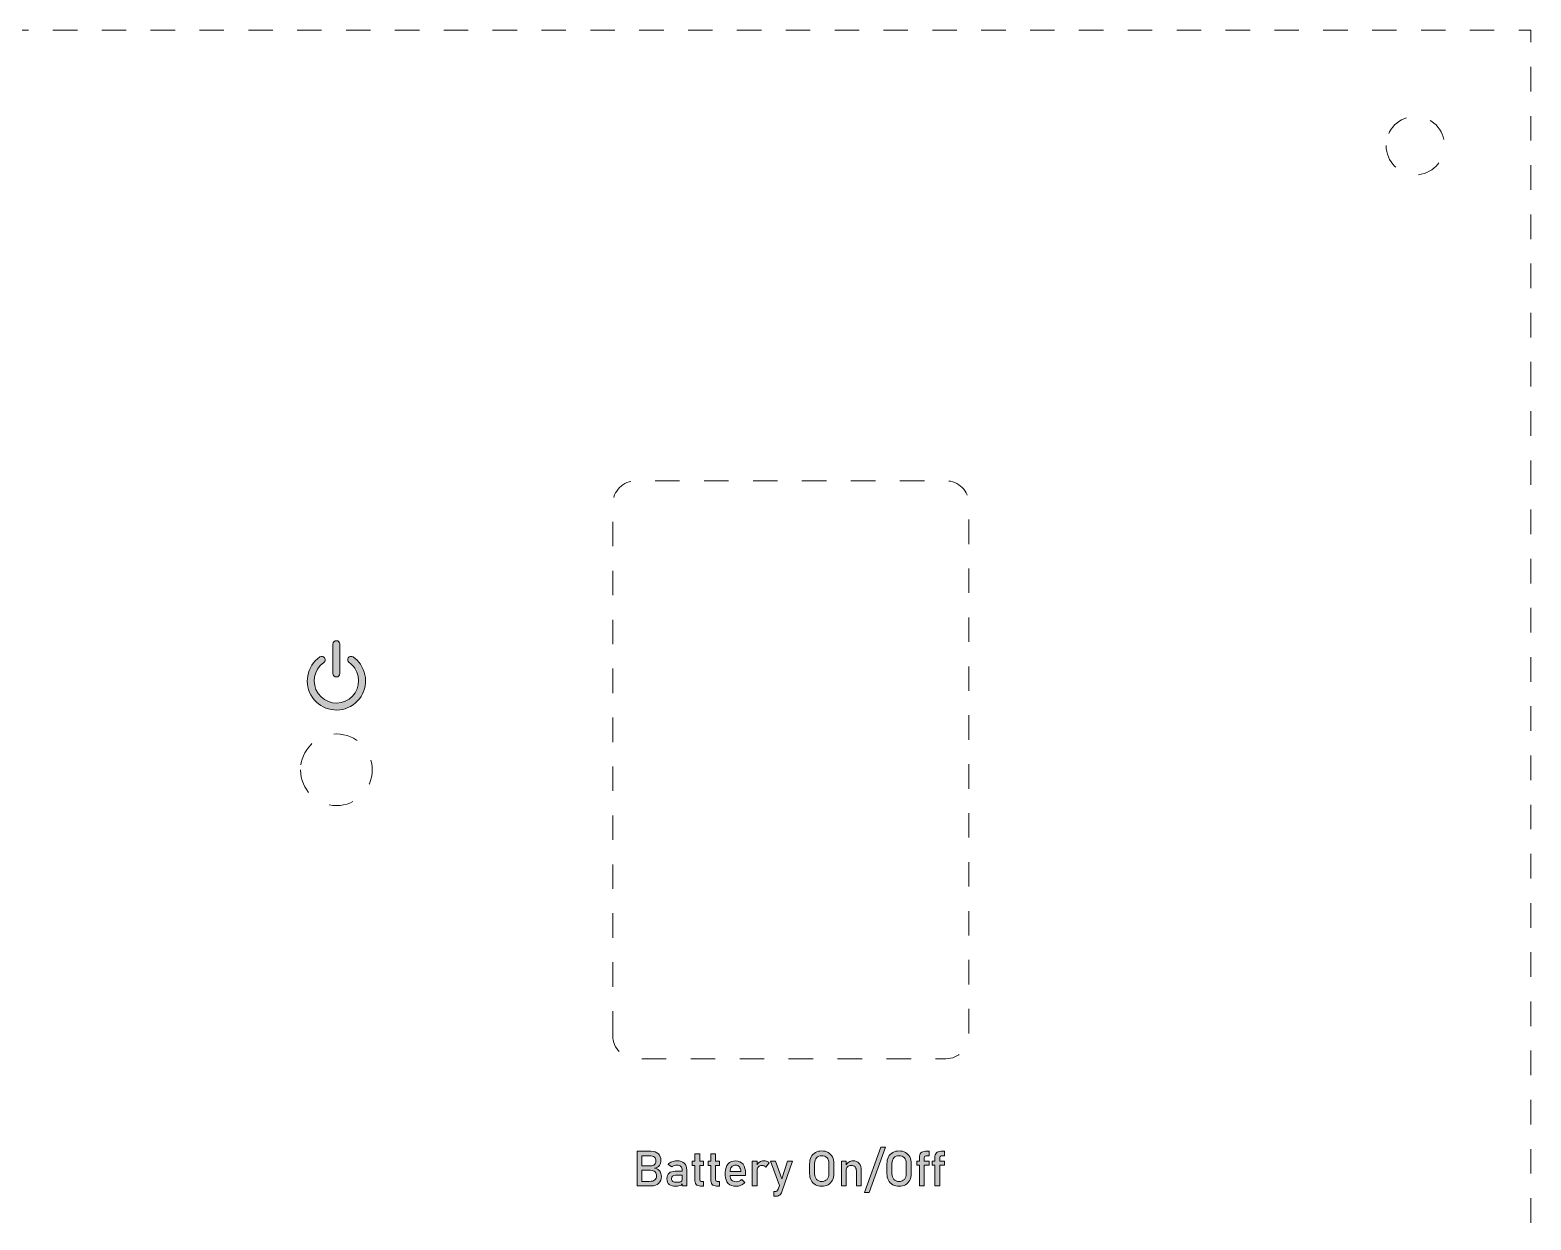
# Model space of a CAD drawing. Header units: inches. Extents: x 25 to 180, y 78 to 199.
# Drawn here: x 115.4 to 180.3, y 147.2 to 198.7 of the extents above; entities that cross this region are included whole.
import ezdxf

# ---------------------------------------------------------------- set-up
doc = ezdxf.new("R2010")
doc.units = ezdxf.units.IN
doc.header["$MEASUREMENT"] = 0
for name, pattern in [('AI-Linetype-10', [2.116667, 1.058333, -1.058333]), ('AI-Linetype-11', [2.116667, 1.058333, -1.058333]), ('AI-Linetype-20', [2.116667, 1.058333, -1.058333]), ('AI-Linetype-3', [2.127778, 1.063889, -1.063889]), ('AI-Linetype-4', [2.112648, 1.056324, -1.056324])]:
    doc.linetypes.add(name, pattern=pattern)

# ---------------------------------------------------------------- blocks, each defined once
blk = doc.blocks.new('block 4')
at = {"color": 240, "linetype": 'AI-Linetype-4', "lineweight": 18, "true_color": 0xed1c24}
blk.add_lwpolyline([(178.719, 198.696), (31.361, 198.696)], dxfattribs=at)
at = {"color": 240, "lineweight": 18, "true_color": 0xed1c24}
blk.add_lwpolyline([(180.304, 198.167), (180.304, 198.696), (179.775, 198.696)], dxfattribs=at)
at = {"color": 240, "linetype": 'AI-Linetype-3', "lineweight": 18, "true_color": 0xed1c24}
blk.add_lwpolyline([(180.304, 100.289), (180.304, 197.635)], dxfattribs=at)
blk = doc.blocks.new('block 3')
blk.add_blockref('block 4', (0, 0))
blk = doc.blocks.new('block 2')
blk.add_blockref('block 3', (0, 0))
blk = doc.blocks.new('block 13')
at = {"true_color": 0x231f20}
h = blk.add_hatch(color=250, dxfattribs=at)
h.dxf.hatch_style = 2
edge = h.paths.add_edge_path()
edge.add_spline(control_points=[(128.505, 172.13), (128.505, 172.13), (128.505, 170.86), (128.505, 170.86), (128.505, 170.777), (128.572, 170.71), (128.655, 170.71), (128.738, 170.71), (128.805, 170.777), (128.805, 170.86), (128.805, 170.86), (128.805, 172.13), (128.805, 172.13), (128.805, 172.213), (128.738, 172.28), (128.655, 172.28), (128.572, 172.28), (128.505, 172.213), (128.505, 172.13)], knot_values=[0, 0, 0, 0, 1, 1, 1, 2, 2, 2, 3, 3, 3, 4, 4, 4, 5, 5, 5, 6, 6, 6, 6], degree=3, periodic=1)
at = {"lineweight": 0}
blk.add_open_spline([(128.505, 172.13), (128.505, 172.13), (128.505, 170.86), (128.505, 170.86), (128.505, 170.777), (128.572, 170.71), (128.655, 170.71), (128.738, 170.71), (128.805, 170.777), (128.805, 170.86), (128.805, 170.86), (128.805, 172.13), (128.805, 172.13), (128.805, 172.213), (128.738, 172.28), (128.655, 172.28), (128.572, 172.28), (128.505, 172.213), (128.505, 172.13)], degree=3, knots=[0, 0, 0, 0, 1, 1, 1, 2, 2, 2, 3, 3, 3, 4, 4, 4, 5, 5, 5, 6, 6, 6, 6], dxfattribs=at)
blk = doc.blocks.new('block 14')
at = {"true_color": 0x231f20}
h = blk.add_hatch(color=250, dxfattribs=at)
h.dxf.hatch_style = 2
edge = h.paths.add_edge_path()
edge.add_spline(control_points=[(128.106, 171.332), (127.67, 171.028), (127.563, 170.429), (127.866, 169.994), (128.17, 169.558), (128.769, 169.451), (129.204, 169.754), (129.64, 170.057), (129.747, 170.656), (129.444, 171.092), (129.379, 171.186), (129.298, 171.267), (129.204, 171.332), (129.136, 171.379), (129.12, 171.473), (129.167, 171.541), (129.214, 171.609), (129.308, 171.625), (129.376, 171.578), (129.498, 171.493), (129.605, 171.386), (129.69, 171.264), (130.088, 170.692), (129.947, 169.906), (129.376, 169.508), (128.804, 169.11), (128.018, 169.25), (127.62, 169.822), (127.222, 170.394), (127.363, 171.18), (127.934, 171.578), (128.002, 171.625), (128.096, 171.609), (128.143, 171.541), (128.191, 171.473), (128.174, 171.379), (128.106, 171.332)], knot_values=[0, 0, 0, 0, 1, 1, 1, 2, 2, 2, 3, 3, 3, 4, 4, 4, 5, 5, 5, 6, 6, 6, 7, 7, 7, 8, 8, 8, 9, 9, 9, 10, 10, 10, 11, 11, 11, 12, 12, 12, 12], degree=3, periodic=1)
at = {"lineweight": 0}
blk.add_open_spline([(128.106, 171.332), (127.67, 171.028), (127.563, 170.429), (127.866, 169.994), (128.17, 169.558), (128.769, 169.451), (129.204, 169.754), (129.64, 170.057), (129.747, 170.656), (129.444, 171.092), (129.379, 171.186), (129.298, 171.267), (129.204, 171.332), (129.136, 171.379), (129.12, 171.473), (129.167, 171.541), (129.214, 171.609), (129.308, 171.625), (129.376, 171.578), (129.498, 171.493), (129.605, 171.386), (129.69, 171.264), (130.088, 170.692), (129.947, 169.906), (129.376, 169.508), (128.804, 169.11), (128.018, 169.25), (127.62, 169.822), (127.222, 170.394), (127.363, 171.18), (127.934, 171.578), (128.002, 171.625), (128.096, 171.609), (128.143, 171.541), (128.191, 171.473), (128.174, 171.379), (128.106, 171.332)], degree=3, knots=[0, 0, 0, 0, 1, 1, 1, 2, 2, 2, 3, 3, 3, 4, 4, 4, 5, 5, 5, 6, 6, 6, 7, 7, 7, 8, 8, 8, 9, 9, 9, 10, 10, 10, 11, 11, 11, 12, 12, 12, 12], dxfattribs=at)
blk = doc.blocks.new('block 19')
at = {"true_color": 0x231f20}
h = blk.add_hatch(color=250, dxfattribs=at)
h.dxf.hatch_style = 2
edge = h.paths.add_edge_path()
edge.add_spline(control_points=[(144.361, 150.078), (144.361, 150.078), (144.151, 150.078), (144.151, 150.078), (144.151, 150.078), (144.151, 149.767), (144.151, 149.767), (144.151, 149.767), (144.04, 149.767), (144.04, 149.767), (144.04, 149.767), (144.04, 149.577), (144.04, 149.577), (144.04, 149.577), (144.151, 149.577), (144.151, 149.577), (144.151, 149.577), (144.151, 148.974), (144.151, 148.974), (144.151, 148.883), (144.171, 148.813), (144.21, 148.764), (144.25, 148.715), (144.313, 148.691), (144.401, 148.691), (144.401, 148.691), (144.523, 148.691), (144.523, 148.691), (144.523, 148.691), (144.523, 148.891), (144.523, 148.891), (144.523, 148.891), (144.422, 148.891), (144.422, 148.891), (144.402, 148.891), (144.387, 148.898), (144.377, 148.912), (144.366, 148.927), (144.361, 148.947), (144.361, 148.972), (144.361, 148.972), (144.361, 149.577), (144.361, 149.577), (144.361, 149.577), (144.523, 149.577), (144.523, 149.577), (144.523, 149.577), (144.523, 149.767), (144.523, 149.767), (144.523, 149.767), (144.361, 149.767), (144.361, 149.767), (144.361, 149.767), (144.361, 150.078), (144.361, 150.078)], knot_values=[0, 0, 0, 0, 1, 1, 1, 2, 2, 2, 3, 3, 3, 4, 4, 4, 5, 5, 5, 6, 6, 6, 7, 7, 7, 8, 8, 8, 9, 9, 9, 10, 10, 10, 11, 11, 11, 12, 12, 12, 13, 13, 13, 14, 14, 14, 15, 15, 15, 16, 16, 16, 17, 17, 17, 18, 18, 18, 18], degree=3, periodic=1)
h = blk.add_hatch(color=250, dxfattribs=at)
h.dxf.hatch_style = 2
edge = h.paths.add_edge_path()
edge.add_spline(control_points=[(145.212, 149.577), (145.212, 149.577), (145.212, 149.767), (145.212, 149.767), (145.212, 149.767), (145.05, 149.767), (145.05, 149.767), (145.05, 149.767), (145.05, 150.078), (145.05, 150.078), (145.05, 150.078), (144.84, 150.078), (144.84, 150.078), (144.84, 150.078), (144.84, 149.767), (144.84, 149.767), (144.84, 149.767), (144.73, 149.767), (144.73, 149.767), (144.73, 149.767), (144.73, 149.577), (144.73, 149.577), (144.73, 149.577), (144.84, 149.577), (144.84, 149.577), (144.84, 149.577), (144.84, 148.974), (144.84, 148.974), (144.84, 148.883), (144.86, 148.813), (144.899, 148.764), (144.939, 148.715), (145.003, 148.691), (145.091, 148.691), (145.091, 148.691), (145.212, 148.691), (145.212, 148.691), (145.212, 148.691), (145.212, 148.891), (145.212, 148.891), (145.212, 148.891), (145.111, 148.891), (145.111, 148.891), (145.091, 148.891), (145.076, 148.898), (145.066, 148.912), (145.056, 148.927), (145.05, 148.947), (145.05, 148.972), (145.05, 148.972), (145.05, 149.577), (145.05, 149.577), (145.05, 149.577), (145.212, 149.577), (145.212, 149.577)], knot_values=[0, 0, 0, 0, 1, 1, 1, 2, 2, 2, 3, 3, 3, 4, 4, 4, 5, 5, 5, 6, 6, 6, 7, 7, 7, 8, 8, 8, 9, 9, 9, 10, 10, 10, 11, 11, 11, 12, 12, 12, 13, 13, 13, 14, 14, 14, 15, 15, 15, 16, 16, 16, 17, 17, 17, 18, 18, 18, 18], degree=3, periodic=1)
at = {"lineweight": 0}
for points in [[(144.361, 150.078), (144.361, 150.078), (144.151, 150.078), (144.151, 150.078), (144.151, 150.078), (144.151, 149.767), (144.151, 149.767), (144.151, 149.767), (144.04, 149.767), (144.04, 149.767), (144.04, 149.767), (144.04, 149.577), (144.04, 149.577), (144.04, 149.577), (144.151, 149.577), (144.151, 149.577), (144.151, 149.577), (144.151, 148.974), (144.151, 148.974), (144.151, 148.883), (144.171, 148.813), (144.21, 148.764), (144.25, 148.715), (144.313, 148.691), (144.401, 148.691), (144.401, 148.691), (144.523, 148.691), (144.523, 148.691), (144.523, 148.691), (144.523, 148.891), (144.523, 148.891), (144.523, 148.891), (144.422, 148.891), (144.422, 148.891), (144.402, 148.891), (144.387, 148.898), (144.377, 148.912), (144.366, 148.927), (144.361, 148.947), (144.361, 148.972), (144.361, 148.972), (144.361, 149.577), (144.361, 149.577), (144.361, 149.577), (144.523, 149.577), (144.523, 149.577), (144.523, 149.577), (144.523, 149.767), (144.523, 149.767), (144.523, 149.767), (144.361, 149.767), (144.361, 149.767), (144.361, 149.767), (144.361, 150.078), (144.361, 150.078)], [(145.212, 149.577), (145.212, 149.577), (145.212, 149.767), (145.212, 149.767), (145.212, 149.767), (145.05, 149.767), (145.05, 149.767), (145.05, 149.767), (145.05, 150.078), (145.05, 150.078), (145.05, 150.078), (144.84, 150.078), (144.84, 150.078), (144.84, 150.078), (144.84, 149.767), (144.84, 149.767), (144.84, 149.767), (144.73, 149.767), (144.73, 149.767), (144.73, 149.767), (144.73, 149.577), (144.73, 149.577), (144.73, 149.577), (144.84, 149.577), (144.84, 149.577), (144.84, 149.577), (144.84, 148.974), (144.84, 148.974), (144.84, 148.883), (144.86, 148.813), (144.899, 148.764), (144.939, 148.715), (145.003, 148.691), (145.091, 148.691), (145.091, 148.691), (145.212, 148.691), (145.212, 148.691), (145.212, 148.691), (145.212, 148.891), (145.212, 148.891), (145.212, 148.891), (145.111, 148.891), (145.111, 148.891), (145.091, 148.891), (145.076, 148.898), (145.066, 148.912), (145.056, 148.927), (145.05, 148.947), (145.05, 148.972), (145.05, 148.972), (145.05, 149.577), (145.05, 149.577), (145.05, 149.577), (145.212, 149.577), (145.212, 149.577)]]:
    blk.add_open_spline(points, degree=3, knots=[0, 0, 0, 0, 1, 1, 1, 2, 2, 2, 3, 3, 3, 4, 4, 4, 5, 5, 5, 6, 6, 6, 7, 7, 7, 8, 8, 8, 9, 9, 9, 10, 10, 10, 11, 11, 11, 12, 12, 12, 13, 13, 13, 14, 14, 14, 15, 15, 15, 16, 16, 16, 17, 17, 17, 18, 18, 18, 18], dxfattribs=at)
blk = doc.blocks.new('block 20')
at = {"true_color": 0x231f20}
h = blk.add_hatch(color=250, dxfattribs=at)
h.dxf.hatch_style = 2
edge = h.paths.add_edge_path()
edge.add_spline(control_points=[(145.921, 149.782), (145.778, 149.782), (145.667, 149.738), (145.588, 149.651), (145.51, 149.564), (145.47, 149.44), (145.47, 149.281), (145.47, 149.281), (145.47, 149.16), (145.47, 149.16), (145.47, 149.007), (145.511, 148.888), (145.593, 148.805), (145.675, 148.722), (145.79, 148.68), (145.94, 148.68), (146.006, 148.68), (146.073, 148.694), (146.139, 148.722), (146.205, 148.75), (146.264, 148.789), (146.317, 148.84), (146.317, 148.84), (146.179, 148.979), (146.179, 148.979), (146.146, 148.948), (146.109, 148.923), (146.067, 148.906), (146.025, 148.889), (145.982, 148.88), (145.94, 148.88), (145.854, 148.88), (145.788, 148.904), (145.741, 148.952), (145.696, 148.997), (145.674, 149.063), (145.672, 149.147), (145.672, 149.147), (146.345, 149.147), (146.345, 149.147), (146.345, 149.147), (146.345, 149.217), (146.345, 149.217), (146.345, 149.396), (146.308, 149.535), (146.234, 149.634), (146.16, 149.733), (146.056, 149.782), (145.921, 149.782)], knot_values=[0, 0, 0, 0, 1, 1, 1, 2, 2, 2, 3, 3, 3, 4, 4, 4, 5, 5, 5, 6, 6, 6, 7, 7, 7, 8, 8, 8, 9, 9, 9, 10, 10, 10, 11, 11, 11, 12, 12, 12, 13, 13, 13, 14, 14, 14, 15, 15, 15, 16, 16, 16, 16], degree=3, periodic=1)
edge = h.paths.add_edge_path()
edge.add_spline(control_points=[(145.673, 149.316), (145.677, 149.399), (145.697, 149.467), (145.736, 149.514), (145.78, 149.566), (145.842, 149.592), (145.921, 149.592), (145.986, 149.592), (146.039, 149.568), (146.077, 149.519), (146.116, 149.47), (146.139, 149.403), (146.145, 149.316), (146.145, 149.316), (145.673, 149.316), (145.673, 149.316)], knot_values=[0, 0, 0, 0, 1, 1, 1, 2, 2, 2, 3, 3, 3, 4, 4, 4, 5, 5, 5, 5], degree=3, periodic=1)
h = blk.add_hatch(color=250, dxfattribs=at)
h.dxf.hatch_style = 2
edge = h.paths.add_edge_path()
edge.add_spline(control_points=[(147.124, 149.782), (147.061, 149.782), (147.003, 149.764), (146.95, 149.729), (146.908, 149.7), (146.874, 149.659), (146.844, 149.613), (146.844, 149.613), (146.844, 149.767), (146.844, 149.767), (146.844, 149.767), (146.634, 149.767), (146.634, 149.767), (146.634, 149.767), (146.634, 148.696), (146.634, 148.696), (146.634, 148.696), (146.844, 148.696), (146.844, 148.696), (146.844, 148.696), (146.844, 149.374), (146.844, 149.374), (146.844, 149.439), (146.863, 149.49), (146.9, 149.527), (146.936, 149.564), (146.988, 149.582), (147.055, 149.582), (147.092, 149.582), (147.125, 149.576), (147.153, 149.564), (147.181, 149.553), (147.204, 149.536), (147.223, 149.513), (147.223, 149.513), (147.36, 149.699), (147.36, 149.699), (147.331, 149.726), (147.296, 149.747), (147.257, 149.761), (147.217, 149.775), (147.173, 149.782), (147.124, 149.782)], knot_values=[0, 0, 0, 0, 1, 1, 1, 2, 2, 2, 3, 3, 3, 4, 4, 4, 5, 5, 5, 6, 6, 6, 7, 7, 7, 8, 8, 8, 9, 9, 9, 10, 10, 10, 11, 11, 11, 12, 12, 12, 13, 13, 13, 14, 14, 14, 14], degree=3, periodic=1)
h = blk.add_hatch(color=250, dxfattribs=at)
h.dxf.hatch_style = 2
edge = h.paths.add_edge_path()
edge.add_spline(control_points=[(148.156, 149.767), (148.156, 149.767), (147.906, 149.005), (147.906, 149.005), (147.906, 149.005), (147.637, 149.767), (147.637, 149.767), (147.637, 149.767), (147.422, 149.767), (147.422, 149.767), (147.422, 149.767), (147.811, 148.713), (147.811, 148.713), (147.811, 148.713), (147.759, 148.557), (147.759, 148.557), (147.742, 148.518), (147.722, 148.491), (147.699, 148.475), (147.676, 148.459), (147.645, 148.451), (147.606, 148.451), (147.606, 148.451), (147.563, 148.451), (147.563, 148.451), (147.563, 148.451), (147.563, 148.249), (147.563, 148.249), (147.563, 148.249), (147.606, 148.249), (147.606, 148.249), (147.69, 148.249), (147.756, 148.263), (147.804, 148.292), (147.852, 148.32), (147.889, 148.372), (147.914, 148.445), (147.914, 148.445), (148.37, 149.767), (148.37, 149.767), (148.37, 149.767), (148.156, 149.767), (148.156, 149.767)], knot_values=[0, 0, 0, 0, 1, 1, 1, 2, 2, 2, 3, 3, 3, 4, 4, 4, 5, 5, 5, 6, 6, 6, 7, 7, 7, 8, 8, 8, 9, 9, 9, 10, 10, 10, 11, 11, 11, 12, 12, 12, 13, 13, 13, 14, 14, 14, 14], degree=3, periodic=1)
at = {"lineweight": 0}
for points, knots in [([(145.921, 149.782), (145.778, 149.782), (145.667, 149.738), (145.588, 149.651), (145.51, 149.564), (145.47, 149.44), (145.47, 149.281), (145.47, 149.281), (145.47, 149.16), (145.47, 149.16), (145.47, 149.007), (145.511, 148.888), (145.593, 148.805), (145.675, 148.722), (145.79, 148.68), (145.94, 148.68), (146.006, 148.68), (146.073, 148.694), (146.139, 148.722), (146.205, 148.75), (146.264, 148.789), (146.317, 148.84), (146.317, 148.84), (146.179, 148.979), (146.179, 148.979), (146.146, 148.948), (146.109, 148.923), (146.067, 148.906), (146.025, 148.889), (145.982, 148.88), (145.94, 148.88), (145.854, 148.88), (145.788, 148.904), (145.741, 148.952), (145.696, 148.997), (145.674, 149.063), (145.672, 149.147), (145.672, 149.147), (146.345, 149.147), (146.345, 149.147), (146.345, 149.147), (146.345, 149.217), (146.345, 149.217), (146.345, 149.396), (146.308, 149.535), (146.234, 149.634), (146.16, 149.733), (146.056, 149.782), (145.921, 149.782)], [0, 0, 0, 0, 1, 1, 1, 2, 2, 2, 3, 3, 3, 4, 4, 4, 5, 5, 5, 6, 6, 6, 7, 7, 7, 8, 8, 8, 9, 9, 9, 10, 10, 10, 11, 11, 11, 12, 12, 12, 13, 13, 13, 14, 14, 14, 15, 15, 15, 16, 16, 16, 16]), ([(145.673, 149.316), (145.677, 149.399), (145.697, 149.467), (145.736, 149.514), (145.78, 149.566), (145.842, 149.592), (145.921, 149.592), (145.986, 149.592), (146.039, 149.568), (146.077, 149.519), (146.116, 149.47), (146.139, 149.403), (146.145, 149.316), (146.145, 149.316), (145.673, 149.316), (145.673, 149.316)], [0, 0, 0, 0, 1, 1, 1, 2, 2, 2, 3, 3, 3, 4, 4, 4, 5, 5, 5, 5]), ([(147.124, 149.782), (147.061, 149.782), (147.003, 149.764), (146.95, 149.729), (146.908, 149.7), (146.874, 149.659), (146.844, 149.613), (146.844, 149.613), (146.844, 149.767), (146.844, 149.767), (146.844, 149.767), (146.634, 149.767), (146.634, 149.767), (146.634, 149.767), (146.634, 148.696), (146.634, 148.696), (146.634, 148.696), (146.844, 148.696), (146.844, 148.696), (146.844, 148.696), (146.844, 149.374), (146.844, 149.374), (146.844, 149.439), (146.863, 149.49), (146.9, 149.527), (146.936, 149.564), (146.988, 149.582), (147.055, 149.582), (147.092, 149.582), (147.125, 149.576), (147.153, 149.564), (147.181, 149.553), (147.204, 149.536), (147.223, 149.513), (147.223, 149.513), (147.36, 149.699), (147.36, 149.699), (147.331, 149.726), (147.296, 149.747), (147.257, 149.761), (147.217, 149.775), (147.173, 149.782), (147.124, 149.782)], [0, 0, 0, 0, 1, 1, 1, 2, 2, 2, 3, 3, 3, 4, 4, 4, 5, 5, 5, 6, 6, 6, 7, 7, 7, 8, 8, 8, 9, 9, 9, 10, 10, 10, 11, 11, 11, 12, 12, 12, 13, 13, 13, 14, 14, 14, 14]), ([(148.156, 149.767), (148.156, 149.767), (147.906, 149.005), (147.906, 149.005), (147.906, 149.005), (147.637, 149.767), (147.637, 149.767), (147.637, 149.767), (147.422, 149.767), (147.422, 149.767), (147.422, 149.767), (147.811, 148.713), (147.811, 148.713), (147.811, 148.713), (147.759, 148.557), (147.759, 148.557), (147.742, 148.518), (147.722, 148.491), (147.699, 148.475), (147.676, 148.459), (147.645, 148.451), (147.606, 148.451), (147.606, 148.451), (147.563, 148.451), (147.563, 148.451), (147.563, 148.451), (147.563, 148.249), (147.563, 148.249), (147.563, 148.249), (147.606, 148.249), (147.606, 148.249), (147.69, 148.249), (147.756, 148.263), (147.804, 148.292), (147.852, 148.32), (147.889, 148.372), (147.914, 148.445), (147.914, 148.445), (148.37, 149.767), (148.37, 149.767), (148.37, 149.767), (148.156, 149.767), (148.156, 149.767)], [0, 0, 0, 0, 1, 1, 1, 2, 2, 2, 3, 3, 3, 4, 4, 4, 5, 5, 5, 6, 6, 6, 7, 7, 7, 8, 8, 8, 9, 9, 9, 10, 10, 10, 11, 11, 11, 12, 12, 12, 13, 13, 13, 14, 14, 14, 14])]:
    blk.add_open_spline(points, degree=3, knots=knots, dxfattribs=at)
blk = doc.blocks.new('block 21')
at = {"true_color": 0x231f20}
h = blk.add_hatch(color=250, dxfattribs=at)
h.dxf.hatch_style = 2
edge = h.paths.add_edge_path()
edge.add_spline(control_points=[(153.927, 150.125), (153.883, 150.077), (153.862, 150.006), (153.862, 149.912), (153.862, 149.912), (153.862, 149.767), (153.862, 149.767), (153.862, 149.767), (153.748, 149.767), (153.748, 149.767), (153.748, 149.767), (153.748, 149.587), (153.748, 149.587), (153.748, 149.587), (153.862, 149.587), (153.862, 149.587), (153.862, 149.587), (153.862, 148.696), (153.862, 148.696), (153.862, 148.696), (154.072, 148.696), (154.072, 148.696), (154.072, 148.696), (154.072, 149.587), (154.072, 149.587), (154.072, 149.587), (154.284, 149.587), (154.284, 149.587), (154.284, 149.587), (154.284, 149.767), (154.284, 149.767), (154.284, 149.767), (154.072, 149.767), (154.072, 149.767), (154.072, 149.767), (154.072, 149.914), (154.072, 149.914), (154.072, 149.936), (154.077, 149.955), (154.086, 149.971), (154.096, 149.988), (154.112, 149.996), (154.133, 149.996), (154.133, 149.996), (154.284, 149.996), (154.284, 149.996), (154.284, 149.996), (154.284, 150.196), (154.284, 150.196), (154.284, 150.196), (154.129, 150.196), (154.129, 150.196), (154.037, 150.196), (153.97, 150.172), (153.927, 150.125)], knot_values=[0, 0, 0, 0, 1, 1, 1, 2, 2, 2, 3, 3, 3, 4, 4, 4, 5, 5, 5, 6, 6, 6, 7, 7, 7, 8, 8, 8, 9, 9, 9, 10, 10, 10, 11, 11, 11, 12, 12, 12, 13, 13, 13, 14, 14, 14, 15, 15, 15, 16, 16, 16, 17, 17, 17, 18, 18, 18, 18], degree=3, periodic=1)
h = blk.add_hatch(color=250, dxfattribs=at)
h.dxf.hatch_style = 2
edge = h.paths.add_edge_path()
edge.add_spline(control_points=[(154.756, 149.971), (154.766, 149.988), (154.781, 149.996), (154.802, 149.996), (154.802, 149.996), (154.953, 149.996), (154.953, 149.996), (154.953, 149.996), (154.953, 150.196), (154.953, 150.196), (154.953, 150.196), (154.798, 150.196), (154.798, 150.196), (154.707, 150.196), (154.639, 150.172), (154.596, 150.125), (154.553, 150.077), (154.531, 150.006), (154.531, 149.912), (154.531, 149.912), (154.531, 149.767), (154.531, 149.767), (154.531, 149.767), (154.418, 149.767), (154.418, 149.767), (154.418, 149.767), (154.418, 149.587), (154.418, 149.587), (154.418, 149.587), (154.531, 149.587), (154.531, 149.587), (154.531, 149.587), (154.531, 148.696), (154.531, 148.696), (154.531, 148.696), (154.742, 148.696), (154.742, 148.696), (154.742, 148.696), (154.742, 149.587), (154.742, 149.587), (154.742, 149.587), (154.953, 149.587), (154.953, 149.587), (154.953, 149.587), (154.953, 149.767), (154.953, 149.767), (154.953, 149.767), (154.742, 149.767), (154.742, 149.767), (154.742, 149.767), (154.742, 149.914), (154.742, 149.914), (154.742, 149.936), (154.746, 149.955), (154.756, 149.971)], knot_values=[0, 0, 0, 0, 1, 1, 1, 2, 2, 2, 3, 3, 3, 4, 4, 4, 5, 5, 5, 6, 6, 6, 7, 7, 7, 8, 8, 8, 9, 9, 9, 10, 10, 10, 11, 11, 11, 12, 12, 12, 13, 13, 13, 14, 14, 14, 15, 15, 15, 16, 16, 16, 17, 17, 17, 18, 18, 18, 18], degree=3, periodic=1)
at = {"lineweight": 0}
for points in [[(153.927, 150.125), (153.883, 150.077), (153.862, 150.006), (153.862, 149.912), (153.862, 149.912), (153.862, 149.767), (153.862, 149.767), (153.862, 149.767), (153.748, 149.767), (153.748, 149.767), (153.748, 149.767), (153.748, 149.587), (153.748, 149.587), (153.748, 149.587), (153.862, 149.587), (153.862, 149.587), (153.862, 149.587), (153.862, 148.696), (153.862, 148.696), (153.862, 148.696), (154.072, 148.696), (154.072, 148.696), (154.072, 148.696), (154.072, 149.587), (154.072, 149.587), (154.072, 149.587), (154.284, 149.587), (154.284, 149.587), (154.284, 149.587), (154.284, 149.767), (154.284, 149.767), (154.284, 149.767), (154.072, 149.767), (154.072, 149.767), (154.072, 149.767), (154.072, 149.914), (154.072, 149.914), (154.072, 149.936), (154.077, 149.955), (154.086, 149.971), (154.096, 149.988), (154.112, 149.996), (154.133, 149.996), (154.133, 149.996), (154.284, 149.996), (154.284, 149.996), (154.284, 149.996), (154.284, 150.196), (154.284, 150.196), (154.284, 150.196), (154.129, 150.196), (154.129, 150.196), (154.037, 150.196), (153.97, 150.172), (153.927, 150.125)], [(154.756, 149.971), (154.766, 149.988), (154.781, 149.996), (154.802, 149.996), (154.802, 149.996), (154.953, 149.996), (154.953, 149.996), (154.953, 149.996), (154.953, 150.196), (154.953, 150.196), (154.953, 150.196), (154.798, 150.196), (154.798, 150.196), (154.707, 150.196), (154.639, 150.172), (154.596, 150.125), (154.553, 150.077), (154.531, 150.006), (154.531, 149.912), (154.531, 149.912), (154.531, 149.767), (154.531, 149.767), (154.531, 149.767), (154.418, 149.767), (154.418, 149.767), (154.418, 149.767), (154.418, 149.587), (154.418, 149.587), (154.418, 149.587), (154.531, 149.587), (154.531, 149.587), (154.531, 149.587), (154.531, 148.696), (154.531, 148.696), (154.531, 148.696), (154.742, 148.696), (154.742, 148.696), (154.742, 148.696), (154.742, 149.587), (154.742, 149.587), (154.742, 149.587), (154.953, 149.587), (154.953, 149.587), (154.953, 149.587), (154.953, 149.767), (154.953, 149.767), (154.953, 149.767), (154.742, 149.767), (154.742, 149.767), (154.742, 149.767), (154.742, 149.914), (154.742, 149.914), (154.742, 149.936), (154.746, 149.955), (154.756, 149.971)]]:
    blk.add_open_spline(points, degree=3, knots=[0, 0, 0, 0, 1, 1, 1, 2, 2, 2, 3, 3, 3, 4, 4, 4, 5, 5, 5, 6, 6, 6, 7, 7, 7, 8, 8, 8, 9, 9, 9, 10, 10, 10, 11, 11, 11, 12, 12, 12, 13, 13, 13, 14, 14, 14, 15, 15, 15, 16, 16, 16, 17, 17, 17, 18, 18, 18, 18], dxfattribs=at)
blk = doc.blocks.new('block 27')
at = {"color": 240, "linetype": 'AI-Linetype-10', "lineweight": 18, "true_color": 0xed1c24}
blk.add_open_spline([(127.104, 166.696), (127.104, 167.552), (127.798, 168.246), (128.654, 168.246), (129.51, 168.246), (130.204, 167.552), (130.204, 166.696), (130.204, 165.84), (129.51, 165.146), (128.654, 165.146), (127.798, 165.146), (127.104, 165.84), (127.104, 166.696), (127.104, 166.696), (127.104, 166.696), (127.104, 166.696)], degree=3, knots=[0, 0, 0, 0, 1, 1, 1, 2, 2, 2, 3, 3, 3, 4, 4, 4, 5, 5, 5, 5], dxfattribs=at)
blk = doc.blocks.new('block 28')
at = {"color": 240, "linetype": 'AI-Linetype-11', "lineweight": 18, "true_color": 0xed1c24}
blk.add_open_spline([(140.604, 155.196), (140.604, 154.644), (141.052, 154.196), (141.604, 154.196), (141.604, 154.196), (155.004, 154.196), (155.004, 154.196), (155.556, 154.196), (156.004, 154.644), (156.004, 155.196), (156.004, 155.196), (156.004, 178.196), (156.004, 178.196), (156.004, 178.748), (155.556, 179.196), (155.004, 179.196), (155.004, 179.196), (141.604, 179.196), (141.604, 179.196), (141.052, 179.196), (140.604, 178.748), (140.604, 178.196), (140.604, 178.196), (140.604, 155.196), (140.604, 155.196)], degree=3, knots=[0, 0, 0, 0, 1, 1, 1, 2, 2, 2, 3, 3, 3, 4, 4, 4, 5, 5, 5, 6, 6, 6, 7, 7, 7, 8, 8, 8, 8], dxfattribs=at)
blk = doc.blocks.new('block 37')
at = {"color": 240, "linetype": 'AI-Linetype-20', "lineweight": 18, "true_color": 0xed1c24}
blk.add_open_spline([(174.04, 193.696), (174.04, 194.394), (174.606, 194.96), (175.304, 194.96), (176.003, 194.96), (176.569, 194.394), (176.569, 193.696), (176.569, 192.997), (176.003, 192.431), (175.304, 192.431), (174.606, 192.431), (174.04, 192.997), (174.04, 193.696), (174.04, 193.696), (174.04, 193.696), (174.04, 193.696)], degree=3, knots=[0, 0, 0, 0, 1, 1, 1, 2, 2, 2, 3, 3, 3, 4, 4, 4, 5, 5, 5, 5], dxfattribs=at)

msp = doc.modelspace()

# ---------------------------------------------------------------- hatches: boundary and pattern name
at = {"true_color": 0x231f20}
h = msp.add_hatch(color=250, dxfattribs=at)
h.dxf.hatch_style = 2
edge = h.paths.add_edge_path()
edge.add_spline(control_points=[(142.628, 149.342), (142.576, 149.41), (142.504, 149.451), (142.411, 149.464), (142.506, 149.482), (142.575, 149.521), (142.619, 149.584), (142.663, 149.646), (142.685, 149.714), (142.685, 149.789), (142.685, 149.913), (142.649, 150.012), (142.577, 150.085), (142.504, 150.159), (142.394, 150.196), (142.246, 150.196), (142.246, 150.196), (141.865, 150.196), (141.865, 150.196), (141.865, 150.196), (141.779, 150.196), (141.779, 150.196), (141.779, 150.196), (141.655, 150.196), (141.655, 150.196), (141.655, 150.196), (141.655, 148.696), (141.655, 148.696), (141.655, 148.696), (141.779, 148.696), (141.779, 148.696), (141.779, 148.696), (141.865, 148.696), (141.865, 148.696), (141.865, 148.696), (142.264, 148.696), (142.264, 148.696), (142.399, 148.696), (142.507, 148.733), (142.586, 148.808), (142.665, 148.883), (142.704, 148.982), (142.704, 149.104), (142.704, 149.104), (142.704, 149.107), (142.704, 149.107), (142.704, 149.195), (142.679, 149.274), (142.628, 149.342)], knot_values=[0, 0, 0, 0, 1, 1, 1, 2, 2, 2, 3, 3, 3, 4, 4, 4, 5, 5, 5, 6, 6, 6, 7, 7, 7, 8, 8, 8, 9, 9, 9, 10, 10, 10, 11, 11, 11, 12, 12, 12, 13, 13, 13, 14, 14, 14, 15, 15, 15, 16, 16, 16, 16], degree=3, periodic=1)
edge = h.paths.add_edge_path()
edge.add_spline(control_points=[(142.208, 150.001), (142.296, 150.001), (142.362, 149.982), (142.406, 149.945), (142.45, 149.908), (142.472, 149.852), (142.472, 149.777), (142.472, 149.706), (142.453, 149.652), (142.413, 149.616), (142.373, 149.579), (142.315, 149.56), (142.237, 149.56), (142.237, 149.56), (141.865, 149.56), (141.865, 149.56), (141.865, 149.56), (141.865, 150.001), (141.865, 150.001), (141.865, 150.001), (142.208, 150.001), (142.208, 150.001)], knot_values=[0, 0, 0, 0, 1, 1, 1, 2, 2, 2, 3, 3, 3, 4, 4, 4, 5, 5, 5, 6, 6, 6, 7, 7, 7, 7], degree=3, periodic=1)
edge = h.paths.add_edge_path()
edge.add_spline(control_points=[(142.492, 149.123), (142.492, 149.053), (142.469, 148.997), (142.422, 148.955), (142.376, 148.912), (142.297, 148.891), (142.186, 148.891), (142.186, 148.891), (141.865, 148.891), (141.865, 148.891), (141.865, 148.891), (141.865, 149.371), (141.865, 149.371), (141.865, 149.371), (142.237, 149.371), (142.237, 149.371), (142.328, 149.371), (142.393, 149.348), (142.433, 149.304), (142.472, 149.26), (142.492, 149.2), (142.492, 149.126), (142.492, 149.126), (142.492, 149.123), (142.492, 149.123)], knot_values=[0, 0, 0, 0, 1, 1, 1, 2, 2, 2, 3, 3, 3, 4, 4, 4, 5, 5, 5, 6, 6, 6, 7, 7, 7, 8, 8, 8, 8], degree=3, periodic=1)
h = msp.add_hatch(color=250, dxfattribs=at)
h.dxf.hatch_style = 2
edge = h.paths.add_edge_path()
edge.add_spline(control_points=[(150.102, 149.95), (150.058, 150.033), (149.997, 150.097), (149.918, 150.143), (149.839, 150.188), (149.746, 150.211), (149.64, 150.211), (149.534, 150.211), (149.442, 150.188), (149.363, 150.143), (149.284, 150.097), (149.222, 150.033), (149.178, 149.95), (149.135, 149.867), (149.113, 149.77), (149.113, 149.658), (149.113, 149.658), (149.113, 149.233), (149.113, 149.233), (149.113, 149.123), (149.135, 149.026), (149.178, 148.942), (149.222, 148.859), (149.284, 148.795), (149.363, 148.749), (149.442, 148.703), (149.534, 148.68), (149.64, 148.68), (149.746, 148.68), (149.839, 148.703), (149.918, 148.749), (149.997, 148.795), (150.058, 148.859), (150.102, 148.942), (150.145, 149.026), (150.167, 149.123), (150.167, 149.233), (150.167, 149.233), (150.167, 149.658), (150.167, 149.658), (150.167, 149.77), (150.145, 149.867), (150.102, 149.95)], knot_values=[0, 0, 0, 0, 1, 1, 1, 2, 2, 2, 3, 3, 3, 4, 4, 4, 5, 5, 5, 6, 6, 6, 7, 7, 7, 8, 8, 8, 9, 9, 9, 10, 10, 10, 11, 11, 11, 12, 12, 12, 13, 13, 13, 14, 14, 14, 14], degree=3, periodic=1)
edge = h.paths.add_edge_path()
edge.add_spline(control_points=[(149.952, 149.226), (149.952, 149.124), (149.923, 149.042), (149.867, 148.981), (149.81, 148.919), (149.734, 148.888), (149.64, 148.888), (149.547, 148.888), (149.471, 148.919), (149.414, 148.981), (149.357, 149.042), (149.329, 149.124), (149.329, 149.226), (149.329, 149.226), (149.329, 149.666), (149.329, 149.666), (149.329, 149.768), (149.357, 149.85), (149.414, 149.912), (149.471, 149.973), (149.547, 150.004), (149.64, 150.004), (149.734, 150.004), (149.81, 149.973), (149.867, 149.912), (149.923, 149.85), (149.952, 149.768), (149.952, 149.666), (149.952, 149.666), (149.952, 149.226), (149.952, 149.226)], knot_values=[0, 0, 0, 0, 1, 1, 1, 2, 2, 2, 3, 3, 3, 4, 4, 4, 5, 5, 5, 6, 6, 6, 7, 7, 7, 8, 8, 8, 9, 9, 9, 10, 10, 10, 10], degree=3, periodic=1)
h = msp.add_hatch(color=250, dxfattribs=at)
h.dxf.hatch_style = 2
h.paths.add_polyline_path([(151.492, 148.411), (152.188, 150.373), (152.389, 150.373), (151.693, 148.411)])
h = msp.add_hatch(color=250, dxfattribs=at)
h.dxf.hatch_style = 2
edge = h.paths.add_edge_path()
edge.add_spline(control_points=[(153.445, 149.95), (153.402, 150.033), (153.34, 150.097), (153.261, 150.143), (153.182, 150.188), (153.09, 150.211), (152.984, 150.211), (152.878, 150.211), (152.785, 150.188), (152.706, 150.143), (152.627, 150.097), (152.566, 150.033), (152.522, 149.95), (152.478, 149.867), (152.456, 149.77), (152.456, 149.658), (152.456, 149.658), (152.456, 149.233), (152.456, 149.233), (152.456, 149.123), (152.478, 149.026), (152.522, 148.942), (152.566, 148.859), (152.627, 148.795), (152.706, 148.749), (152.785, 148.703), (152.878, 148.68), (152.984, 148.68), (153.09, 148.68), (153.182, 148.703), (153.261, 148.749), (153.34, 148.795), (153.402, 148.859), (153.445, 148.942), (153.489, 149.026), (153.511, 149.123), (153.511, 149.233), (153.511, 149.233), (153.511, 149.658), (153.511, 149.658), (153.511, 149.77), (153.489, 149.867), (153.445, 149.95)], knot_values=[0, 0, 0, 0, 1, 1, 1, 2, 2, 2, 3, 3, 3, 4, 4, 4, 5, 5, 5, 6, 6, 6, 7, 7, 7, 8, 8, 8, 9, 9, 9, 10, 10, 10, 11, 11, 11, 12, 12, 12, 13, 13, 13, 14, 14, 14, 14], degree=3, periodic=1)
edge = h.paths.add_edge_path()
edge.add_spline(control_points=[(153.295, 149.226), (153.295, 149.124), (153.267, 149.042), (153.21, 148.981), (153.153, 148.919), (153.078, 148.888), (152.984, 148.888), (152.89, 148.888), (152.815, 148.919), (152.758, 148.981), (152.701, 149.042), (152.672, 149.124), (152.672, 149.226), (152.672, 149.226), (152.672, 149.666), (152.672, 149.666), (152.672, 149.768), (152.701, 149.85), (152.758, 149.912), (152.815, 149.973), (152.89, 150.004), (152.984, 150.004), (153.078, 150.004), (153.153, 149.973), (153.21, 149.912), (153.267, 149.85), (153.295, 149.768), (153.295, 149.666), (153.295, 149.666), (153.295, 149.226), (153.295, 149.226)], knot_values=[0, 0, 0, 0, 1, 1, 1, 2, 2, 2, 3, 3, 3, 4, 4, 4, 5, 5, 5, 6, 6, 6, 7, 7, 7, 8, 8, 8, 9, 9, 9, 10, 10, 10, 10], degree=3, periodic=1)
h = msp.add_hatch(color=250, dxfattribs=at)
h.dxf.hatch_style = 2
edge = h.paths.add_edge_path()
edge.add_spline(control_points=[(143.693, 149.678), (143.619, 149.747), (143.515, 149.782), (143.381, 149.782), (143.3, 149.782), (143.226, 149.769), (143.16, 149.741), (143.094, 149.714), (143.04, 149.676), (142.999, 149.627), (142.999, 149.627), (143.153, 149.522), (143.153, 149.522), (143.186, 149.546), (143.222, 149.565), (143.263, 149.577), (143.304, 149.59), (143.345, 149.596), (143.387, 149.596), (143.456, 149.596), (143.509, 149.577), (143.547, 149.538), (143.584, 149.499), (143.603, 149.445), (143.603, 149.375), (143.603, 149.375), (143.603, 149.329), (143.603, 149.329), (143.603, 149.329), (143.308, 149.329), (143.308, 149.329), (143.188, 149.329), (143.097, 149.303), (143.037, 149.25), (142.977, 149.198), (142.947, 149.118), (142.947, 149.012), (142.947, 148.899), (142.98, 148.816), (143.045, 148.762), (143.111, 148.708), (143.21, 148.68), (143.341, 148.68), (143.386, 148.68), (143.426, 148.685), (143.461, 148.694), (143.497, 148.704), (143.528, 148.717), (143.556, 148.736), (143.574, 148.749), (143.588, 148.767), (143.603, 148.785), (143.603, 148.785), (143.603, 148.696), (143.603, 148.696), (143.603, 148.696), (143.803, 148.696), (143.803, 148.696), (143.803, 148.696), (143.803, 149.384), (143.803, 149.384), (143.803, 149.51), (143.766, 149.608), (143.693, 149.678)], knot_values=[0, 0, 0, 0, 1, 1, 1, 2, 2, 2, 3, 3, 3, 4, 4, 4, 5, 5, 5, 6, 6, 6, 7, 7, 7, 8, 8, 8, 9, 9, 9, 10, 10, 10, 11, 11, 11, 12, 12, 12, 13, 13, 13, 14, 14, 14, 15, 15, 15, 16, 16, 16, 17, 17, 17, 18, 18, 18, 19, 19, 19, 20, 20, 20, 21, 21, 21, 21], degree=3, periodic=1)
edge = h.paths.add_edge_path()
edge.add_spline(control_points=[(143.543, 148.877), (143.503, 148.86), (143.443, 148.852), (143.364, 148.852), (143.291, 148.852), (143.236, 148.865), (143.2, 148.891), (143.163, 148.917), (143.145, 148.957), (143.145, 149.012), (143.145, 149.062), (143.159, 149.099), (143.186, 149.123), (143.214, 149.148), (143.255, 149.16), (143.309, 149.16), (143.309, 149.16), (143.603, 149.16), (143.603, 149.16), (143.603, 149.16), (143.603, 148.958), (143.603, 148.958), (143.603, 148.921), (143.583, 148.895), (143.543, 148.877)], knot_values=[0, 0, 0, 0, 1, 1, 1, 2, 2, 2, 3, 3, 3, 4, 4, 4, 5, 5, 5, 6, 6, 6, 7, 7, 7, 8, 8, 8, 8], degree=3, periodic=1)
h = msp.add_hatch(color=250, dxfattribs=at)
h.dxf.hatch_style = 2
edge = h.paths.add_edge_path()
edge.add_spline(control_points=[(151.252, 149.668), (151.188, 149.744), (151.099, 149.782), (150.982, 149.782), (150.918, 149.782), (150.859, 149.765), (150.805, 149.73), (150.762, 149.701), (150.727, 149.66), (150.698, 149.613), (150.698, 149.613), (150.698, 149.767), (150.698, 149.767), (150.698, 149.767), (150.487, 149.767), (150.487, 149.767), (150.487, 149.767), (150.487, 148.696), (150.487, 148.696), (150.487, 148.696), (150.698, 148.696), (150.698, 148.696), (150.698, 148.696), (150.698, 149.374), (150.698, 149.374), (150.698, 149.44), (150.716, 149.491), (150.754, 149.527), (150.791, 149.564), (150.844, 149.582), (150.913, 149.582), (150.985, 149.582), (151.04, 149.561), (151.079, 149.52), (151.118, 149.479), (151.137, 149.42), (151.137, 149.345), (151.137, 149.345), (151.137, 148.696), (151.137, 148.696), (151.137, 148.696), (151.348, 148.696), (151.348, 148.696), (151.348, 148.696), (151.348, 149.346), (151.348, 149.346), (151.348, 149.485), (151.316, 149.592), (151.252, 149.668)], knot_values=[0, 0, 0, 0, 1, 1, 1, 2, 2, 2, 3, 3, 3, 4, 4, 4, 5, 5, 5, 6, 6, 6, 7, 7, 7, 8, 8, 8, 9, 9, 9, 10, 10, 10, 11, 11, 11, 12, 12, 12, 13, 13, 13, 14, 14, 14, 15, 15, 15, 16, 16, 16, 16], degree=3, periodic=1)

# ---------------------------------------------------------------- linework, layer by layer
at = {"lineweight": 0}
msp.add_lwpolyline([(151.492, 148.411), (152.188, 150.373), (152.389, 150.373), (151.693, 148.411), (151.492, 148.411)], dxfattribs=at)
for points, knots in [([(142.628, 149.342), (142.576, 149.41), (142.504, 149.451), (142.411, 149.464), (142.506, 149.482), (142.575, 149.521), (142.619, 149.584), (142.663, 149.646), (142.685, 149.714), (142.685, 149.789), (142.685, 149.913), (142.649, 150.012), (142.577, 150.085), (142.504, 150.159), (142.394, 150.196), (142.246, 150.196), (142.246, 150.196), (141.865, 150.196), (141.865, 150.196), (141.865, 150.196), (141.779, 150.196), (141.779, 150.196), (141.779, 150.196), (141.655, 150.196), (141.655, 150.196), (141.655, 150.196), (141.655, 148.696), (141.655, 148.696), (141.655, 148.696), (141.779, 148.696), (141.779, 148.696), (141.779, 148.696), (141.865, 148.696), (141.865, 148.696), (141.865, 148.696), (142.264, 148.696), (142.264, 148.696), (142.399, 148.696), (142.507, 148.733), (142.586, 148.808), (142.665, 148.883), (142.704, 148.982), (142.704, 149.104), (142.704, 149.104), (142.704, 149.107), (142.704, 149.107), (142.704, 149.195), (142.679, 149.274), (142.628, 149.342)], [0, 0, 0, 0, 1, 1, 1, 2, 2, 2, 3, 3, 3, 4, 4, 4, 5, 5, 5, 6, 6, 6, 7, 7, 7, 8, 8, 8, 9, 9, 9, 10, 10, 10, 11, 11, 11, 12, 12, 12, 13, 13, 13, 14, 14, 14, 15, 15, 15, 16, 16, 16, 16]), ([(142.208, 150.001), (142.296, 150.001), (142.362, 149.982), (142.406, 149.945), (142.45, 149.908), (142.472, 149.852), (142.472, 149.777), (142.472, 149.706), (142.453, 149.652), (142.413, 149.616), (142.373, 149.579), (142.315, 149.56), (142.237, 149.56), (142.237, 149.56), (141.865, 149.56), (141.865, 149.56), (141.865, 149.56), (141.865, 150.001), (141.865, 150.001), (141.865, 150.001), (142.208, 150.001), (142.208, 150.001)], [0, 0, 0, 0, 1, 1, 1, 2, 2, 2, 3, 3, 3, 4, 4, 4, 5, 5, 5, 6, 6, 6, 7, 7, 7, 7]), ([(150.102, 149.95), (150.058, 150.033), (149.997, 150.097), (149.918, 150.143), (149.839, 150.188), (149.746, 150.211), (149.64, 150.211), (149.534, 150.211), (149.442, 150.188), (149.363, 150.143), (149.284, 150.097), (149.222, 150.033), (149.178, 149.95), (149.135, 149.867), (149.113, 149.77), (149.113, 149.658), (149.113, 149.658), (149.113, 149.233), (149.113, 149.233), (149.113, 149.123), (149.135, 149.026), (149.178, 148.942), (149.222, 148.859), (149.284, 148.795), (149.363, 148.749), (149.442, 148.703), (149.534, 148.68), (149.64, 148.68), (149.746, 148.68), (149.839, 148.703), (149.918, 148.749), (149.997, 148.795), (150.058, 148.859), (150.102, 148.942), (150.145, 149.026), (150.167, 149.123), (150.167, 149.233), (150.167, 149.233), (150.167, 149.658), (150.167, 149.658), (150.167, 149.77), (150.145, 149.867), (150.102, 149.95)], [0, 0, 0, 0, 1, 1, 1, 2, 2, 2, 3, 3, 3, 4, 4, 4, 5, 5, 5, 6, 6, 6, 7, 7, 7, 8, 8, 8, 9, 9, 9, 10, 10, 10, 11, 11, 11, 12, 12, 12, 13, 13, 13, 14, 14, 14, 14]), ([(149.952, 149.226), (149.952, 149.124), (149.923, 149.042), (149.867, 148.981), (149.81, 148.919), (149.734, 148.888), (149.64, 148.888), (149.547, 148.888), (149.471, 148.919), (149.414, 148.981), (149.357, 149.042), (149.329, 149.124), (149.329, 149.226), (149.329, 149.226), (149.329, 149.666), (149.329, 149.666), (149.329, 149.768), (149.357, 149.85), (149.414, 149.912), (149.471, 149.973), (149.547, 150.004), (149.64, 150.004), (149.734, 150.004), (149.81, 149.973), (149.867, 149.912), (149.923, 149.85), (149.952, 149.768), (149.952, 149.666), (149.952, 149.666), (149.952, 149.226), (149.952, 149.226)], [0, 0, 0, 0, 1, 1, 1, 2, 2, 2, 3, 3, 3, 4, 4, 4, 5, 5, 5, 6, 6, 6, 7, 7, 7, 8, 8, 8, 9, 9, 9, 10, 10, 10, 10]), ([(153.445, 149.95), (153.402, 150.033), (153.34, 150.097), (153.261, 150.143), (153.182, 150.188), (153.09, 150.211), (152.984, 150.211), (152.878, 150.211), (152.785, 150.188), (152.706, 150.143), (152.627, 150.097), (152.566, 150.033), (152.522, 149.95), (152.478, 149.867), (152.456, 149.77), (152.456, 149.658), (152.456, 149.658), (152.456, 149.233), (152.456, 149.233), (152.456, 149.123), (152.478, 149.026), (152.522, 148.942), (152.566, 148.859), (152.627, 148.795), (152.706, 148.749), (152.785, 148.703), (152.878, 148.68), (152.984, 148.68), (153.09, 148.68), (153.182, 148.703), (153.261, 148.749), (153.34, 148.795), (153.402, 148.859), (153.445, 148.942), (153.489, 149.026), (153.511, 149.123), (153.511, 149.233), (153.511, 149.233), (153.511, 149.658), (153.511, 149.658), (153.511, 149.77), (153.489, 149.867), (153.445, 149.95)], [0, 0, 0, 0, 1, 1, 1, 2, 2, 2, 3, 3, 3, 4, 4, 4, 5, 5, 5, 6, 6, 6, 7, 7, 7, 8, 8, 8, 9, 9, 9, 10, 10, 10, 11, 11, 11, 12, 12, 12, 13, 13, 13, 14, 14, 14, 14]), ([(153.295, 149.226), (153.295, 149.124), (153.267, 149.042), (153.21, 148.981), (153.153, 148.919), (153.078, 148.888), (152.984, 148.888), (152.89, 148.888), (152.815, 148.919), (152.758, 148.981), (152.701, 149.042), (152.672, 149.124), (152.672, 149.226), (152.672, 149.226), (152.672, 149.666), (152.672, 149.666), (152.672, 149.768), (152.701, 149.85), (152.758, 149.912), (152.815, 149.973), (152.89, 150.004), (152.984, 150.004), (153.078, 150.004), (153.153, 149.973), (153.21, 149.912), (153.267, 149.85), (153.295, 149.768), (153.295, 149.666), (153.295, 149.666), (153.295, 149.226), (153.295, 149.226)], [0, 0, 0, 0, 1, 1, 1, 2, 2, 2, 3, 3, 3, 4, 4, 4, 5, 5, 5, 6, 6, 6, 7, 7, 7, 8, 8, 8, 9, 9, 9, 10, 10, 10, 10]), ([(142.492, 149.123), (142.492, 149.053), (142.469, 148.997), (142.422, 148.955), (142.376, 148.912), (142.297, 148.891), (142.186, 148.891), (142.186, 148.891), (141.865, 148.891), (141.865, 148.891), (141.865, 148.891), (141.865, 149.371), (141.865, 149.371), (141.865, 149.371), (142.237, 149.371), (142.237, 149.371), (142.328, 149.371), (142.393, 149.348), (142.433, 149.304), (142.472, 149.26), (142.492, 149.2), (142.492, 149.126), (142.492, 149.126), (142.492, 149.123), (142.492, 149.123)], [0, 0, 0, 0, 1, 1, 1, 2, 2, 2, 3, 3, 3, 4, 4, 4, 5, 5, 5, 6, 6, 6, 7, 7, 7, 8, 8, 8, 8]), ([(143.693, 149.678), (143.619, 149.747), (143.515, 149.782), (143.381, 149.782), (143.3, 149.782), (143.226, 149.769), (143.16, 149.741), (143.094, 149.714), (143.04, 149.676), (142.999, 149.627), (142.999, 149.627), (143.153, 149.522), (143.153, 149.522), (143.186, 149.546), (143.222, 149.565), (143.263, 149.577), (143.304, 149.59), (143.345, 149.596), (143.387, 149.596), (143.456, 149.596), (143.509, 149.577), (143.547, 149.538), (143.584, 149.499), (143.603, 149.445), (143.603, 149.375), (143.603, 149.375), (143.603, 149.329), (143.603, 149.329), (143.603, 149.329), (143.308, 149.329), (143.308, 149.329), (143.188, 149.329), (143.097, 149.303), (143.037, 149.25), (142.977, 149.198), (142.947, 149.118), (142.947, 149.012), (142.947, 148.899), (142.98, 148.816), (143.045, 148.762), (143.111, 148.708), (143.21, 148.68), (143.341, 148.68), (143.386, 148.68), (143.426, 148.685), (143.461, 148.694), (143.497, 148.704), (143.528, 148.717), (143.556, 148.736), (143.574, 148.749), (143.588, 148.767), (143.603, 148.785), (143.603, 148.785), (143.603, 148.696), (143.603, 148.696), (143.603, 148.696), (143.803, 148.696), (143.803, 148.696), (143.803, 148.696), (143.803, 149.384), (143.803, 149.384), (143.803, 149.51), (143.766, 149.608), (143.693, 149.678)], [0, 0, 0, 0, 1, 1, 1, 2, 2, 2, 3, 3, 3, 4, 4, 4, 5, 5, 5, 6, 6, 6, 7, 7, 7, 8, 8, 8, 9, 9, 9, 10, 10, 10, 11, 11, 11, 12, 12, 12, 13, 13, 13, 14, 14, 14, 15, 15, 15, 16, 16, 16, 17, 17, 17, 18, 18, 18, 19, 19, 19, 20, 20, 20, 21, 21, 21, 21]), ([(151.252, 149.668), (151.188, 149.744), (151.099, 149.782), (150.982, 149.782), (150.918, 149.782), (150.859, 149.765), (150.805, 149.73), (150.762, 149.701), (150.727, 149.66), (150.698, 149.613), (150.698, 149.613), (150.698, 149.767), (150.698, 149.767), (150.698, 149.767), (150.487, 149.767), (150.487, 149.767), (150.487, 149.767), (150.487, 148.696), (150.487, 148.696), (150.487, 148.696), (150.698, 148.696), (150.698, 148.696), (150.698, 148.696), (150.698, 149.374), (150.698, 149.374), (150.698, 149.44), (150.716, 149.491), (150.754, 149.527), (150.791, 149.564), (150.844, 149.582), (150.913, 149.582), (150.985, 149.582), (151.04, 149.561), (151.079, 149.52), (151.118, 149.479), (151.137, 149.42), (151.137, 149.345), (151.137, 149.345), (151.137, 148.696), (151.137, 148.696), (151.137, 148.696), (151.348, 148.696), (151.348, 148.696), (151.348, 148.696), (151.348, 149.346), (151.348, 149.346), (151.348, 149.485), (151.316, 149.592), (151.252, 149.668)], [0, 0, 0, 0, 1, 1, 1, 2, 2, 2, 3, 3, 3, 4, 4, 4, 5, 5, 5, 6, 6, 6, 7, 7, 7, 8, 8, 8, 9, 9, 9, 10, 10, 10, 11, 11, 11, 12, 12, 12, 13, 13, 13, 14, 14, 14, 15, 15, 15, 16, 16, 16, 16]), ([(143.543, 148.877), (143.503, 148.86), (143.443, 148.852), (143.364, 148.852), (143.291, 148.852), (143.236, 148.865), (143.2, 148.891), (143.163, 148.917), (143.145, 148.957), (143.145, 149.012), (143.145, 149.062), (143.159, 149.099), (143.186, 149.123), (143.214, 149.148), (143.255, 149.16), (143.309, 149.16), (143.309, 149.16), (143.603, 149.16), (143.603, 149.16), (143.603, 149.16), (143.603, 148.958), (143.603, 148.958), (143.603, 148.921), (143.583, 148.895), (143.543, 148.877)], [0, 0, 0, 0, 1, 1, 1, 2, 2, 2, 3, 3, 3, 4, 4, 4, 5, 5, 5, 6, 6, 6, 7, 7, 7, 8, 8, 8, 8])]:
    msp.add_open_spline(points, degree=3, knots=knots, dxfattribs=at)

# ---------------------------------------------------------------- block references
for name in ['block 2', 'block 37', 'block 28', 'block 13', 'block 14', 'block 27', 'block 19', 'block 21', 'block 20']:
    msp.add_blockref(name, (0, 0))

doc.saveas('drawing.dxf')
